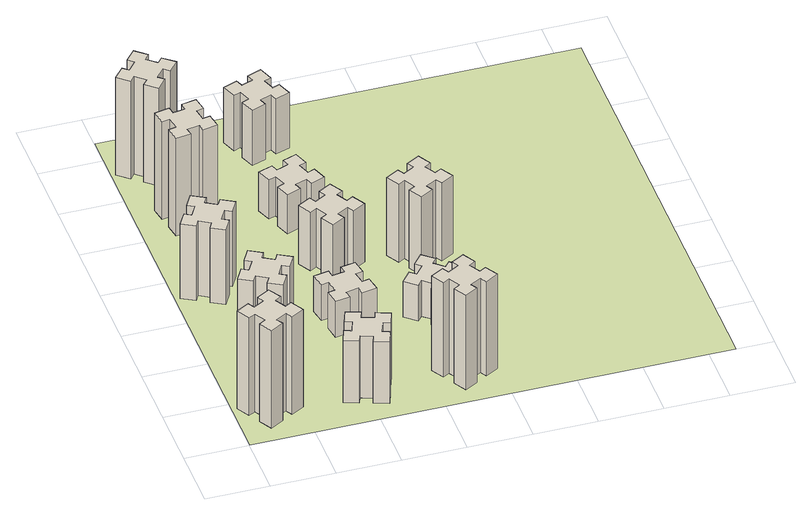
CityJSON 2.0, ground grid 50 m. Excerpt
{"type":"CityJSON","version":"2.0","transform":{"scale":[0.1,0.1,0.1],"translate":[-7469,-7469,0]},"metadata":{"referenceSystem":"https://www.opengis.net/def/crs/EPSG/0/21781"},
"CityObjects":{
"building1":{"type":"Building","attributes":{"class":"1000","function":"1000","usage":"1000","yearOfConstruction":2016,"roofType":"1000","measuredHeight":90,"storeysAboveGround":30,"storeysBelowGround":0},"geometry":[{"type":"Solid","lod":"1","boundaries":[[[[0,1,2,3,4,5,6,7,8,9,10,11,12,13,14,15,16,17,18,19]],[[17,16,20,21]],[[16,15,22,20]],[[15,14,23,22]],[[14,13,24,23]],[[13,12,25,24]],[[12,11,26,25]],[[11,10,27,26]],[[10,9,28,27]],[[9,8,29,28]],[[8,7,30,29]],[[7,6,31,30]],[[6,5,32,31]],[[5,4,33,32]],[[4,3,34,33]],[[3,2,35,34]],[[2,1,36,35]],[[1,0,37,36]],[[0,19,38,37]],[[19,18,39,38]],[[18,17,21,39]],[[24,25,26,27,28,29,30,31,32,33,34,35,36,37,38,39,21,20,22,23]]]]}]},
"building2":{"type":"Building","attributes":{"class":"1000","function":"1000","usage":"1000","yearOfConstruction":2016,"roofType":"1000","measuredHeight":69,"storeysAboveGround":30,"storeysBelowGround":0},"geometry":[{"type":"Solid","lod":"1","boundaries":[[[[40,41,42,43,44,45,46,47,48,49,50,51,52,53,54,55,56,57,58,59]],[[57,56,60,61]],[[56,55,62,60]],[[55,54,63,62]],[[54,53,64,63]],[[53,52,65,64]],[[52,51,66,65]],[[51,50,67,66]],[[50,49,68,67]],[[49,48,69,68]],[[48,47,70,69]],[[47,46,71,70]],[[46,45,72,71]],[[45,44,73,72]],[[44,43,74,73]],[[43,42,75,74]],[[42,41,76,75]],[[41,40,77,76]],[[40,59,78,77]],[[59,58,79,78]],[[58,57,61,79]],[[64,65,66,67,68,69,70,71,72,73,74,75,76,77,78,79,61,60,62,63]]]]}]},
"building3":{"type":"Building","attributes":{"class":"1000","function":"1000","usage":"1000","yearOfConstruction":2016,"roofType":"1000","measuredHeight":69,"storeysAboveGround":30,"storeysBelowGround":0},"geometry":[{"type":"Solid","lod":"1","boundaries":[[[[80,81,82,83,84,85,86,87,88,89,90,91,92,93,94,95,96,97,98,99]],[[97,96,100,101]],[[96,95,102,100]],[[95,94,103,102]],[[94,93,104,103]],[[93,92,105,104]],[[92,91,106,105]],[[91,90,107,106]],[[90,89,108,107]],[[89,88,109,108]],[[88,87,110,109]],[[87,86,111,110]],[[86,85,112,111]],[[85,84,113,112]],[[84,83,114,113]],[[83,82,115,114]],[[82,81,116,115]],[[81,80,117,116]],[[80,99,118,117]],[[99,98,119,118]],[[98,97,101,119]],[[104,105,106,107,108,109,110,111,112,113,114,115,116,117,118,119,101,100,102,103]]]]}]},
"building4":{"type":"Building","attributes":{"class":"1000","function":"1000","usage":"1000","yearOfConstruction":2016,"roofType":"1000","measuredHeight":57,"storeysAboveGround":30,"storeysBelowGround":0},"geometry":[{"type":"Solid","lod":"1","boundaries":[[[[120,121,122,123,124,125,126,127,128,129,130,131,132,133,134,135,136,137,138,139]],[[137,136,140,141]],[[136,135,142,140]],[[135,134,143,142]],[[134,133,144,143]],[[133,132,145,144]],[[132,131,146,145]],[[131,130,147,146]],[[130,129,148,147]],[[129,128,149,148]],[[128,127,150,149]],[[127,126,151,150]],[[126,125,152,151]],[[125,124,153,152]],[[124,123,154,153]],[[123,122,155,154]],[[122,121,156,155]],[[121,120,157,156]],[[120,139,158,157]],[[139,138,159,158]],[[138,137,141,159]],[[144,145,146,147,148,149,150,151,152,153,154,155,156,157,158,159,141,140,142,143]]]]}]},
"building5":{"type":"Building","attributes":{"class":"1000","function":"1000","usage":"1000","yearOfConstruction":2016,"roofType":"1000","measuredHeight":90,"storeysAboveGround":30,"storeysBelowGround":0},"geometry":[{"type":"Solid","lod":"1","boundaries":[[[[160,161,162,163,164,165,166,167,168,169,170,171,172,173,174,175,176,177,178,179]],[[177,176,180,181]],[[176,175,182,180]],[[175,174,183,182]],[[174,173,184,183]],[[173,172,185,184]],[[172,171,186,185]],[[171,170,187,186]],[[170,169,188,187]],[[169,168,189,188]],[[168,167,190,189]],[[167,166,191,190]],[[166,165,192,191]],[[165,164,193,192]],[[164,163,194,193]],[[163,162,195,194]],[[162,161,196,195]],[[161,160,197,196]],[[160,179,198,197]],[[179,178,199,198]],[[178,177,181,199]],[[184,185,186,187,188,189,190,191,192,193,194,195,196,197,198,199,181,180,182,183]]]]}]},
"building6":{"type":"Building","attributes":{"class":"1000","function":"1000","usage":"1000","yearOfConstruction":2016,"roofType":"1000","measuredHeight":90,"storeysAboveGround":30,"storeysBelowGround":0},"geometry":[{"type":"Solid","lod":"1","boundaries":[[[[200,201,202,203,204,205,206,207,208,209,210,211,212,213,214,215,216,217,218,219]],[[217,216,220,221]],[[216,215,222,220]],[[215,214,223,222]],[[214,213,224,223]],[[213,212,225,224]],[[212,211,226,225]],[[211,210,227,226]],[[210,209,228,227]],[[209,208,229,228]],[[208,207,230,229]],[[207,206,231,230]],[[206,205,232,231]],[[205,204,233,232]],[[204,203,234,233]],[[203,202,235,234]],[[202,201,236,235]],[[201,200,237,236]],[[200,219,238,237]],[[219,218,239,238]],[[218,217,221,239]],[[224,225,226,227,228,229,230,231,232,233,234,235,236,237,238,239,221,220,222,223]]]]}]},
"building7":{"type":"Building","attributes":{"class":"1000","function":"1000","usage":"1000","yearOfConstruction":2016,"roofType":"1000","measuredHeight":33,"storeysAboveGround":30,"storeysBelowGround":0},"geometry":[{"type":"Solid","lod":"1","boundaries":[[[[240,241,242,243,244,245,246,247,248,249,250,251,252,253,254,255,256,257,258,259]],[[257,256,260,261]],[[256,255,262,260]],[[255,254,263,262]],[[254,253,264,263]],[[253,252,265,264]],[[252,251,266,265]],[[251,250,267,266]],[[250,249,268,267]],[[249,248,269,268]],[[248,247,270,269]],[[247,246,271,270]],[[246,245,272,271]],[[245,244,273,272]],[[244,243,274,273]],[[243,242,275,274]],[[242,241,276,275]],[[241,240,277,276]],[[240,259,278,277]],[[259,258,279,278]],[[258,257,261,279]],[[264,265,266,267,268,269,270,271,272,273,274,275,276,277,278,279,261,260,262,263]]]]}]},
"building8":{"type":"Building","attributes":{"class":"1000","function":"1000","usage":"1000","yearOfConstruction":2016,"roofType":"1000","measuredHeight":54,"storeysAboveGround":30,"storeysBelowGround":0},"geometry":[{"type":"Solid","lod":"1","boundaries":[[[[280,281,282,283,284,285,286,287,288,289,290,291,292,293,294,295,296,297,298,299]],[[297,296,300,301]],[[296,295,302,300]],[[295,294,303,302]],[[294,293,304,303]],[[293,292,305,304]],[[292,291,306,305]],[[291,290,307,306]],[[290,289,308,307]],[[289,288,309,308]],[[288,287,310,309]],[[287,286,311,310]],[[286,285,312,311]],[[285,284,313,312]],[[284,283,314,313]],[[283,282,315,314]],[[282,281,316,315]],[[281,280,317,316]],[[280,299,318,317]],[[299,298,319,318]],[[298,297,301,319]],[[304,305,306,307,308,309,310,311,312,313,314,315,316,317,318,319,301,300,302,303]]]]}]},
"building9":{"type":"Building","attributes":{"class":"1000","function":"1000","usage":"1000","yearOfConstruction":2016,"roofType":"1000","measuredHeight":36,"storeysAboveGround":30,"storeysBelowGround":0},"geometry":[{"type":"Solid","lod":"1","boundaries":[[[[320,321,322,323,324,325,326,327,328,329,330,331,332,333,334,335,336,337,338,339]],[[337,336,340,341]],[[336,335,342,340]],[[335,334,343,342]],[[334,333,344,343]],[[333,332,345,344]],[[332,331,346,345]],[[331,330,347,346]],[[330,329,348,347]],[[329,328,349,348]],[[328,327,350,349]],[[327,326,351,350]],[[326,325,352,351]],[[325,324,353,352]],[[324,323,354,353]],[[323,322,355,354]],[[322,321,356,355]],[[321,320,357,356]],[[320,339,358,357]],[[339,338,359,358]],[[338,337,341,359]],[[344,345,346,347,348,349,350,351,352,353,354,355,356,357,358,359,341,340,342,343]]]]}]},
"building10":{"type":"Building","attributes":{"class":"1000","function":"1000","usage":"1000","yearOfConstruction":2016,"roofType":"1000","measuredHeight":87,"storeysAboveGround":30,"storeysBelowGround":0},"geometry":[{"type":"Solid","lod":"1","boundaries":[[[[360,361,362,363,364,365,366,367,368,369,370,371,372,373,374,375,376,377,378,379]],[[377,376,380,381]],[[376,375,382,380]],[[375,374,383,382]],[[374,373,384,383]],[[373,372,385,384]],[[372,371,386,385]],[[371,370,387,386]],[[370,369,388,387]],[[369,368,389,388]],[[368,367,390,389]],[[367,366,391,390]],[[366,365,392,391]],[[365,364,393,392]],[[364,363,394,393]],[[363,362,395,394]],[[362,361,396,395]],[[361,360,397,396]],[[360,379,398,397]],[[379,378,399,398]],[[378,377,381,399]],[[384,385,386,387,388,389,390,391,392,393,394,395,396,397,398,399,381,380,382,383]]]]}]},
"building11":{"type":"Building","attributes":{"class":"1000","function":"1000","usage":"1000","yearOfConstruction":2016,"roofType":"1000","measuredHeight":33,"storeysAboveGround":30,"storeysBelowGround":0},"geometry":[{"type":"Solid","lod":"1","boundaries":[[[[400,401,402,403,404,405,406,407,408,409,410,411,412,413,414,415,416,417,418,419]],[[417,416,420,421]],[[416,415,422,420]],[[415,414,423,422]],[[414,413,424,423]],[[413,412,425,424]],[[412,411,426,425]],[[411,410,427,426]],[[410,409,428,427]],[[409,408,429,428]],[[408,407,430,429]],[[407,406,431,430]],[[406,405,432,431]],[[405,404,433,432]],[[404,403,434,433]],[[403,402,435,434]],[[402,401,436,435]],[[401,400,437,436]],[[400,419,438,437]],[[419,418,439,438]],[[418,417,421,439]],[[424,425,426,427,428,429,430,431,432,433,434,435,436,437,438,439,421,420,422,423]]]]}]},
"building12":{"type":"Building","attributes":{"class":"1000","function":"1000","usage":"1000","yearOfConstruction":2016,"roofType":"1000","measuredHeight":51,"storeysAboveGround":30,"storeysBelowGround":0},"geometry":[{"type":"Solid","lod":"1","boundaries":[[[[440,441,442,443,444,445,446,447,448,449,450,451,452,453,454,455,456,457,458,459]],[[457,456,460,461]],[[456,455,462,460]],[[455,454,463,462]],[[454,453,464,463]],[[453,452,465,464]],[[452,451,466,465]],[[451,450,467,466]],[[450,449,468,467]],[[449,448,469,468]],[[448,447,470,469]],[[447,446,471,470]],[[446,445,472,471]],[[445,444,473,472]],[[444,443,474,473]],[[443,442,475,474]],[[442,441,476,475]],[[441,440,477,476]],[[440,459,478,477]],[[459,458,479,478]],[[458,457,461,479]],[[464,465,466,467,468,469,470,471,472,473,474,475,476,477,478,479,461,460,462,463]]]]}]},
"building13":{"type":"Building","attributes":{"class":"1000","function":"1000","usage":"1000","yearOfConstruction":2016,"roofType":"1000","measuredHeight":72,"storeysAboveGround":30,"storeysBelowGround":0},"geometry":[{"type":"Solid","lod":"1","boundaries":[[[[480,481,482,483,484,485,486,487,488,489,490,491,492,493,494,495,496,497,498,499]],[[497,496,500,501]],[[496,495,502,500]],[[495,494,503,502]],[[494,493,504,503]],[[493,492,505,504]],[[492,491,506,505]],[[491,490,507,506]],[[490,489,508,507]],[[489,488,509,508]],[[488,487,510,509]],[[487,486,511,510]],[[486,485,512,511]],[[485,484,513,512]],[[484,483,514,513]],[[483,482,515,514]],[[482,481,516,515]],[[481,480,517,516]],[[480,499,518,517]],[[499,498,519,518]],[[498,497,501,519]],[[504,505,506,507,508,509,510,511,512,513,514,515,516,517,518,519,501,500,502,503]]]]}]},
"landuse1":{"type":"LandUse","attributes":{"name":"plot1","function":"1010"},"geometry":[{"type":"MultiSurface","lod":"1","boundaries":[[[520,521,522,523]]]}]}
},
"vertices":[
[155,364,0],[205,277,0],[153,247,0],[213,143,0],[317,203,0],[287,255,0],[374,305,0],[404,253,0],[508,313,0],[448,417,0],[396,387,0],[346,474,0],[398,504,0],[338,608,0],[234,548,0],[264,496,0],[177,446,0],[147,498,0],[43,438,0],[103,334,0],[177,446,900],[147,498,900],[264,496,900],[234,548,900],[338,608,900],[398,504,900],[346,474,900],[396,387,900],[448,417,900],[508,313,900],[404,253,900],[374,305,900],[287,255,900],[317,203,900],[213,143,900],[153,247,900],[205,277,900],[155,364,900],[103,334,900],[43,438,900],
[405,1214,0],[355,1127,0],[303,1157,0],[243,1053,0],[347,993,0],[377,1045,0],[464,995,0],[434,943,0],[538,883,0],[598,987,0],[546,1017,0],[596,1104,0],[648,1074,0],[708,1178,0],[604,1238,0],[574,1186,0],[487,1236,0],[517,1288,0],[413,1348,0],[353,1244,0],[487,1236,690],[517,1288,690],[574,1186,690],[604,1238,690],[708,1178,690],[648,1074,690],[596,1104,690],[546,1017,690],[598,987,690],[538,883,690],[434,943,690],[464,995,690],[377,1045,690],[347,993,690],[243,1053,690],[303,1157,690],[355,1127,690],[405,1214,690],[353,1244,690],[413,1348,690],
[374,1926,0],[287,1976,0],[317,2028,0],[213,2088,0],[153,1984,0],[205,1954,0],[155,1867,0],[103,1897,0],[43,1793,0],[147,1733,0],[177,1785,0],[264,1735,0],[234,1683,0],[338,1623,0],[398,1727,0],[346,1757,0],[396,1844,0],[448,1814,0],[508,1918,0],[404,1978,0],[396,1844,690],[448,1814,690],[346,1757,690],[398,1727,690],[338,1623,690],[234,1683,690],[264,1735,690],[177,1785,690],[147,1733,690],[43,1793,690],[103,1897,690],[155,1867,690],[205,1954,690],[153,1984,690],[213,2088,690],[317,2028,690],[287,1976,690],[374,1926,690],[404,1978,690],[508,1918,690],
[929,460,0],[895,366,0],[839,387,0],[797,274,0],[910,233,0],[931,289,0],[1025,255,0],[1004,199,0],[1117,157,0],[1158,270,0],[1102,291,0],[1136,385,0],[1192,364,0],[1233,477,0],[1120,518,0],[1100,462,0],[1006,496,0],[1027,552,0],[914,593,0],[873,480,0],[1006,496,570],[1027,552,570],[1100,462,570],[1120,518,570],[1233,477,570],[1192,364,570],[1136,385,570],[1102,291,570],[1158,270,570],[1117,157,570],[1004,199,570],[1025,255,570],[931,289,570],[910,233,570],[797,274,570],[839,387,570],[895,366,570],[929,460,570],[873,480,570],[914,593,570],
[405,2812,0],[307,2795,0],[297,2854,0],[178,2833,0],[199,2715,0],[258,2725,0],[276,2627,0],[217,2617,0],[237,2498,0],[356,2519,0],[345,2578,0],[444,2596,0],[454,2537,0],[572,2557,0],[551,2676,0],[492,2665,0],[475,2764,0],[534,2774,0],[513,2892,0],[395,2871,0],[475,2764,900],[534,2774,900],[492,2665,900],[551,2676,900],[572,2557,900],[454,2537,900],[444,2596,900],[345,2578,900],[356,2519,900],[237,2498,900],[217,2617,900],[276,2627,900],[258,2725,900],[199,2715,900],[178,2833,900],[297,2854,900],[307,2795,900],[405,2812,900],[395,2871,900],[513,2892,900],
[384,3387,0],[308,3452,0],[346,3498,0],[254,3575,0],[177,3483,0],[223,3444,0],[159,3368,0],[113,3406,0],[36,3314,0],[128,3237,0],[166,3283,0],[243,3219,0],[204,3173,0],[296,3096,0],[373,3188,0],[327,3226,0],[392,3303,0],[438,3264,0],[515,3356,0],[423,3433,0],[392,3303,900],[438,3264,900],[327,3226,900],[373,3188,900],[296,3096,900],[204,3173,900],[243,3219,900],[166,3283,900],[128,3237,900],[36,3314,900],[113,3406,900],[159,3368,900],[223,3444,900],[177,3483,900],[254,3575,900],[346,3498,900],[308,3452,900],[384,3387,900],[423,3433,900],[515,3356,900],
[1232,1185,0],[1215,1284,0],[1274,1294,0],[1253,1412,0],[1135,1391,0],[1145,1332,0],[1047,1315,0],[1037,1374,0],[918,1353,0],[939,1235,0],[998,1245,0],[1016,1147,0],[957,1137,0],[977,1018,0],[1096,1039,0],[1085,1098,0],[1184,1116,0],[1194,1057,0],[1312,1077,0],[1291,1196,0],[1184,1116,330],[1194,1057,330],[1085,1098,330],[1096,1039,330],[977,1018,330],[957,1137,330],[1016,1147,330],[998,1245,330],[939,1235,330],[918,1353,330],[1037,1374,330],[1047,1315,330],[1145,1332,330],[1135,1391,330],[1253,1412,330],[1274,1294,330],[1215,1284,330],[1232,1185,330],[1291,1196,330],[1312,1077,330],
[1336,1867,0],[1286,1954,0],[1338,1984,0],[1278,2088,0],[1174,2028,0],[1204,1976,0],[1117,1926,0],[1087,1978,0],[983,1918,0],[1043,1814,0],[1095,1844,0],[1145,1757,0],[1093,1727,0],[1153,1623,0],[1257,1683,0],[1227,1735,0],[1314,1785,0],[1344,1733,0],[1448,1793,0],[1388,1897,0],[1314,1785,540],[1344,1733,540],[1227,1735,540],[1257,1683,540],[1153,1623,540],[1093,1727,540],[1145,1757,540],[1095,1844,540],[1043,1814,540],[983,1918,540],[1087,1978,540],[1117,1926,540],[1204,1976,540],[1174,2028,540],[1278,2088,540],[1338,1984,540],[1286,1954,540],[1336,1867,540],[1388,1897,540],[1448,1793,540],
[1125,2616,0],[1031,2582,0],[1010,2638,0],[897,2597,0],[939,2484,0],[995,2505,0],[1029,2411,0],[973,2390,0],[1014,2277,0],[1127,2319,0],[1106,2375,0],[1200,2409,0],[1220,2353,0],[1333,2394,0],[1292,2507,0],[1236,2486,0],[1202,2580,0],[1258,2600,0],[1217,2713,0],[1104,2672,0],[1202,2580,360],[1258,2600,360],[1236,2486,360],[1292,2507,360],[1333,2394,360],[1220,2353,360],[1200,2409,360],[1106,2375,360],[1127,2319,360],[1014,2277,360],[973,2390,360],[1029,2411,360],[995,2505,360],[939,2484,360],[897,2597,360],[1010,2638,360],[1031,2582,360],[1125,2616,360],[1104,2672,360],[1217,2713,360],
[1744,496,0],[1657,446,0],[1627,498,0],[1523,438,0],[1583,334,0],[1635,364,0],[1685,277,0],[1633,247,0],[1693,143,0],[1797,203,0],[1767,255,0],[1854,305,0],[1884,253,0],[1988,313,0],[1928,417,0],[1876,387,0],[1826,474,0],[1878,504,0],[1818,608,0],[1714,548,0],[1826,474,870],[1878,504,870],[1876,387,870],[1928,417,870],[1988,313,870],[1884,253,870],[1854,305,870],[1767,255,870],[1797,203,870],[1693,143,870],[1633,247,870],[1685,277,870],[1635,364,870],[1583,334,870],[1523,438,870],[1627,498,870],[1657,446,870],[1744,496,870],[1714,548,870],[1818,608,870],
[1703,1224,0],[1639,1148,0],[1593,1186,0],[1516,1094,0],[1608,1017,0],[1646,1063,0],[1723,999,0],[1684,953,0],[1776,876,0],[1853,968,0],[1807,1006,0],[1872,1083,0],[1918,1044,0],[1995,1136,0],[1903,1213,0],[1864,1167,0],[1788,1232,0],[1826,1278,0],[1734,1355,0],[1657,1263,0],[1788,1232,330],[1826,1278,330],[1864,1167,330],[1903,1213,330],[1995,1136,330],[1918,1044,330],[1872,1083,330],[1807,1006,330],[1853,968,330],[1776,876,330],[1684,953,330],[1723,999,330],[1646,1063,330],[1608,1017,330],[1516,1094,330],[1593,1186,330],[1639,1148,330],[1703,1224,330],[1657,1263,330],[1734,1355,330],
[1125,3456,0],[1031,3422,0],[1010,3478,0],[897,3437,0],[939,3324,0],[995,3345,0],[1029,3251,0],[973,3230,0],[1014,3117,0],[1127,3159,0],[1106,3215,0],[1200,3249,0],[1220,3193,0],[1333,3234,0],[1292,3347,0],[1236,3326,0],[1202,3420,0],[1258,3440,0],[1217,3553,0],[1104,3512,0],[1202,3420,510],[1258,3440,510],[1236,3326,510],[1292,3347,510],[1333,3234,510],[1220,3193,510],[1200,3249,510],[1106,3215,510],[1127,3159,510],[1014,3117,510],[973,3230,510],[1029,3251,510],[995,3345,510],[939,3324,510],[897,3437,510],[1010,3478,510],[1031,3422,510],[1125,3456,510],[1104,3512,510],[1217,3553,510],
[1976,1767,0],[1926,1854,0],[1978,1884,0],[1918,1988,0],[1814,1928,0],[1844,1876,0],[1757,1826,0],[1727,1878,0],[1623,1818,0],[1683,1714,0],[1735,1744,0],[1785,1657,0],[1733,1627,0],[1793,1523,0],[1897,1583,0],[1867,1635,0],[1954,1685,0],[1984,1633,0],[2088,1693,0],[2028,1797,0],[1954,1685,720],[1984,1633,720],[1867,1635,720],[1897,1583,720],[1793,1523,720],[1733,1627,720],[1785,1657,720],[1735,1744,720],[1683,1714,720],[1623,1818,720],[1727,1878,720],[1757,1826,720],[1844,1876,720],[1814,1928,720],[1918,1988,720],[1978,1884,720],[1926,1854,720],[1976,1767,720],[2028,1797,720],[2088,1693,720],
[5,3705,0],[3705,3705,0],[3705,5,0],[5,5,0]
]}
